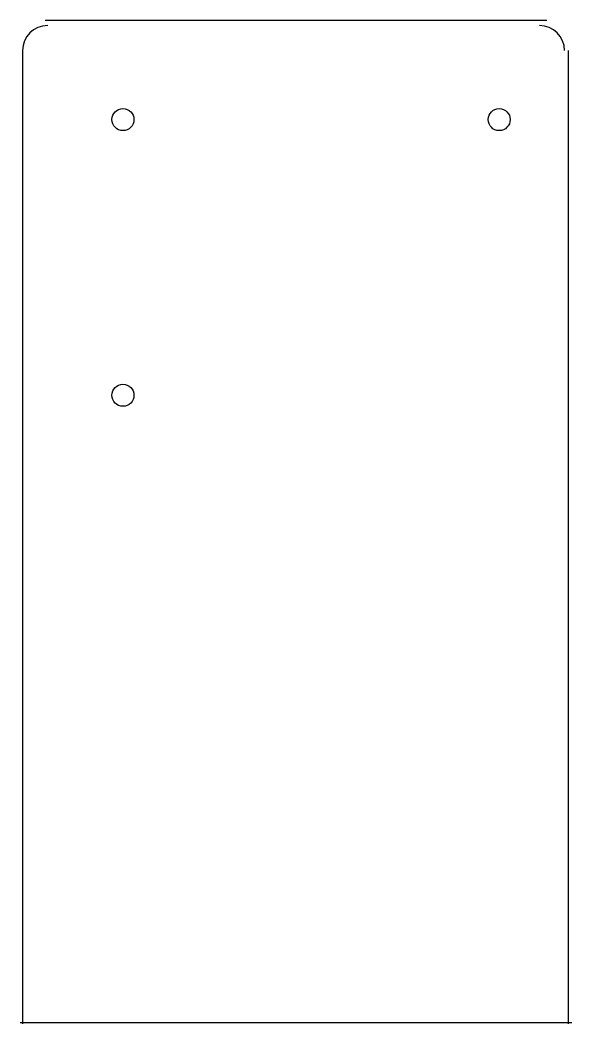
# Model space of a CAD drawing. Header units: inches. Extents: x 0 to 5.5, y 0 to 10.
import ezdxf

# ---------------------------------------------------------------- set-up
doc = ezdxf.new("R2010")
doc.units = ezdxf.units.IN
doc.header["$MEASUREMENT"] = 0
doc.layers.add('Default', color=178, linetype='Continuous', true_color=0x000000)

# ---------------------------------------------------------------- blocks, each defined once
blk = doc.blocks.new('parts01')
at = {"color": 0, "linetype": 'ByBlock', "lineweight": -2}
blk.add_line((0, 9.708), (0, 0), dxfattribs=at)
for centre in [(1, 9.021), (4.75, 9.021), (1, 6.271)]:
    blk.add_circle(centre, 0.11, dxfattribs=at)
for centre, start, end in [((0.25, 9.708), 90, 180), ((5.152, 9.708), 0, 90)]:
    blk.add_arc(centre, 0.25, start, end, dxfattribs=at)

msp = doc.modelspace()

# ---------------------------------------------------------------- linework, layer by layer
at = {"color": 0, "linetype": 'ByBlock', "lineweight": -2}
msp.add_line((5.465, -0.013), (5.465, 9.696), dxfattribs=at)
at = {"layer": 'Default'}
for points in [[(0.25, 10), (5.25, 10)], [(0, 0), (5.5, 0)]]:
    msp.add_lwpolyline(points, dxfattribs=at)

# ---------------------------------------------------------------- block references
msp.add_blockref('parts01', (0.025, -0.013), dxfattribs=at)

doc.saveas('drawing.dxf')
